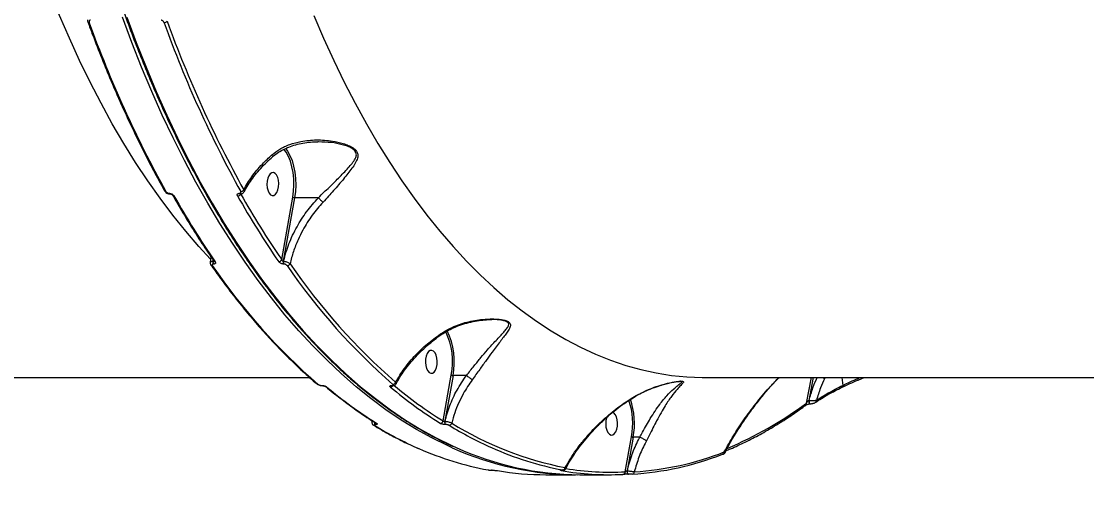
# Model space of a CAD drawing. Header units: millimetres. Extents: x -6028 to 5958, y -6064 to 4137.
# Drawn here: x -2485.7 to -2069.2, y 935.6 to 1120.9 of the extents above; entities that cross this region are included whole.
import ezdxf

# ---------------------------------------------------------------- set-up
doc = ezdxf.new("R2010")
doc.units = ezdxf.units.MM
for name, color, linetype in [('DIKOM_ОБЪЕКТ', 7, 'Continuous'), ('DIKOM_РАЗМЕР_ЗОНА', 7, 'Continuous'), ('DIKOM_РАЗМЕР_ОБЪЕКТА', 7, 'Continuous')]:
    doc.layers.add(name, color=color, linetype=linetype)
doc.styles.add('style1', font='arial.ttf', dxfattribs={"width": 0.8})
doc.dimstyles.new('1-50', dxfattribs={"dimtxt": 300, "dimasz": 200, "dimexe": 100, "dimexo": 0, "dimgap": 100, "dimtad": 1, "dimtxsty": 'style1', "dimcen": 200, "dimclrd": 7, "dimclre": 7, "dimclrt": 7, "dimadec": 1, "dimazin": 2, "dimtfac": 1, "dimtmove": 0, "dimatfit": 2, "dimfxl": 0, "dimlwd": 25, "dimlwe": 18, "dimarcsym": 0})

# ---------------------------------------------------------------- blocks, each defined once
blk = doc.blocks.new('*D9')
at = {"layer": 'Defpoints', "color": 0, "transparency": 16777216}
for p in [(-6027.56, 1459.58), (4556.58, 1382.7), (4556.58, -5964.37)]:
    blk.add_point(p, dxfattribs=at)
at = {"layer": 'DIKOM_РАЗМЕР_ЗОНА', "color": 7, "lineweight": 18, "transparency": 16777216}
for p, q in [((-6027.56, 1459.58), (-6027.56, -6064.37)), ((4556.58, 1382.7), (4556.58, -6064.37))]:
    blk.add_line(p, q, dxfattribs=at)
at = {"layer": 'DIKOM_РАЗМЕР_ЗОНА', "color": 7, "lineweight": 25, "transparency": 16777216}
blk.add_line((-5827.56, -5964.37), (4356.58, -5964.37), dxfattribs=at)
at = {"layer": 'DIKOM_РАЗМЕР_ЗОНА', "color": 7, "transparency": 16777216}
for points in [[(-5827.56, -5931.03), (-5827.56, -5997.7), (-6027.56, -5964.37)], [(4356.58, -5931.03), (4356.58, -5997.7), (4556.58, -5964.37)]]:
    blk.add_solid(points, dxfattribs=at)
at = {"layer": 'DIKOM_РАЗМЕР_ЗОНА', "color": 7, "transparency": 16777216, "insert": (157.08, -5711.2), "char_height": 300, "attachment_point": 5, "style": 'style1'}
blk.add_mtext('10600', dxfattribs=at)
blk = doc.blocks.new('*D12')
at = {"layer": 'Defpoints', "color": 0, "transparency": 16777216}
for p in [(3056.58, 1987.9), (-4027.97, 676.5), (3056.58, -3714.77)]:
    blk.add_point(p, dxfattribs=at)
at = {"layer": 'DIKOM_РАЗМЕР_ОБЪЕКТА', "color": 7, "lineweight": 18, "transparency": 16777216}
for p, q in [((3056.58, 1987.9), (3056.58, -3814.77)), ((-4027.97, 676.5), (-4027.97, -3814.77))]:
    blk.add_line(p, q, dxfattribs=at)
at = {"layer": 'DIKOM_РАЗМЕР_ОБЪЕКТА', "color": 7, "lineweight": 25, "transparency": 16777216}
blk.add_line((-3827.97, -3714.77), (2856.58, -3714.77), dxfattribs=at)
at = {"layer": 'DIKOM_РАЗМЕР_ОБЪЕКТА', "color": 7, "transparency": 16777216}
for points in [[(-3827.97, -3681.44), (-3827.97, -3748.11), (-4027.97, -3714.77)], [(2856.58, -3681.44), (2856.58, -3748.11), (3056.58, -3714.77)]]:
    blk.add_solid(points, dxfattribs=at)
at = {"layer": 'DIKOM_РАЗМЕР_ОБЪЕКТА', "color": 7, "transparency": 16777216, "insert": (20, -3461.6), "char_height": 300, "attachment_point": 5, "style": 'style1'}
blk.add_mtext('7100', dxfattribs=at)

msp = doc.modelspace()

# ---------------------------------------------------------------- linework, layer by layer
at = {"layer": 'DIKOM_ОБЪЕКТ', "color": 7, "linetype": 'Continuous', "lineweight": 15}
for p, q in [((-2369.511, 1073.794), (-2369.723, 1073.805)), ((-2427.89, 1053.742), (-2427.843, 1053.742)), ((-2400.413, 1053.742), (-2400.366, 1053.742)), ((-2427.542, 1053.48), (-2427.495, 1053.48)), ((-2400.066, 1053.48), (-2400.019, 1053.48)), ((-2383.868, 1027.811), (-2379.54, 1052.162)), ((-2378.867, 1052), (-2383.275, 1027.199)), ((-2369.535, 1052), (-2378.867, 1052)), ((-2411.62, 1029.05), (-2411.792, 1026.683)), ((-2410.753, 1027.76), (-2410.773, 1027.199)), ((-2410.773, 1027.199), (-2410.705, 1027.199)), ((-2410.705, 1027.199), (-2410.636, 1027.585)), ((-2410.524, 1026.069), (-2410.592, 1026.069)), ((-2383.275, 1027.199), (-2383.207, 1027.199)), ((-2383.026, 1026.069), (-2383.095, 1026.069)), ((-2635.107, 981.771), (-2372.999, 981.771)), ((-2320.809, 964.785), (-2317.577, 982.705)), ((-2316.905, 982.541), (-2320.131, 964.659)), ((-2311.663, 982.541), (-2316.905, 982.541)), ((-2218.524, 981.771), (-1956.415, 981.771)), ((-2178.68, 971.783), (-2176.827, 981.771)), ((-2176.125, 981.771), (-2177.784, 972.825)), ((-2171.458, 981.771), (-2171.675, 981.298)), ((-2164.909, 981.771), (-2164.538, 978.685)), ((-2158.301, 980.886), (-2156.165, 981.771)), ((-2368.3, 978.66), (-2368.232, 978.66)), ((-2368.095, 978.577), (-2368.027, 978.577)), ((-2340.803, 978.66), (-2340.734, 978.66)), ((-2340.597, 978.577), (-2340.529, 978.577)), ((-2164.72, 978), (-2164.733, 977.993)), ((-2177.784, 972.825), (-2177.709, 972.825)), ((-2177.3, 971.486), (-2177.225, 971.486)), ((-2175.093, 972.14), (-2175.113, 972.127)), ((-2348.622, 964.958), (-2348.678, 964.29)), ((-2347.229, 963.376), (-2347.277, 963.376)), ((-2347.055, 963.937), (-2347.057, 963.938)), ((-2320.131, 964.659), (-2320.084, 964.659)), ((-2319.753, 963.376), (-2319.8, 963.376)), ((-2249.621, 944.896), (-2247.115, 958.583)), ((-2246.443, 958.418), (-2248.85, 945.274)), ((-2243.91, 958.418), (-2246.443, 958.418)), ((-2243.91, 958.418), (-2243.904, 958.417)), ((-2301.797, 945.533), (-2301.708, 945.533)), ((-2301.749, 945.529), (-2301.797, 945.533)), ((-2301.749, 945.529), (-2301.661, 945.529)), ((-2301.661, 945.529), (-2301.708, 945.533)), ((-2274.279, 945.533), (-2274.19, 945.533)), ((-2274.232, 945.529), (-2274.279, 945.533)), ((-2274.232, 945.529), (-2274.143, 945.529)), ((-2274.143, 945.529), (-2274.19, 945.533)), ((-2280.625, 943.771), (-2269.054, 943.771)), ((-2267.339, 943.771), (-2255.768, 943.771)), ((-2248.85, 945.274), (-2248.822, 945.274)), ((-2248.365, 943.939), (-2248.337, 943.939)), ((-2248.365, 943.939), (-2248.35, 943.939)), ((-2248.337, 943.939), (-2248.322, 943.939))]:
    msp.add_line(p, q, dxfattribs=at)
at = {"layer": 'DIKOM_ОБЪЕКТ', "color": 7, "linetype": 'Continuous', "lineweight": 15, "flags": 128}
for points in [[(-2411.713, 1028.026), (-2416.242, 1032.949), (-2421.392, 1038.928), (-2426.447, 1045.209), (-2431.4, 1051.787), (-2436.248, 1058.654), (-2440.985, 1065.806), (-2445.608, 1073.235), (-2450.112, 1080.934), (-2454.494, 1088.897), (-2458.748, 1097.115), (-2462.871, 1105.581), (-2466.859, 1114.287), (-2470.708, 1123.226), (-2474.416, 1132.388), (-2477.977, 1141.765), (-2481.39, 1151.349), (-2484.65, 1161.131), (-2487.756, 1171.101)], [(-2317.18, 954.297), (-2319.079, 955.156), (-2325.165, 958.147), (-2331.204, 961.479), (-2337.19, 965.15), (-2343.119, 969.157), (-2348.986, 973.496), (-2354.785, 978.164), (-2360.512, 983.157), (-2366.162, 988.47), (-2371.73, 994.099), (-2377.212, 1000.04), (-2382.602, 1006.287), (-2387.897, 1012.835), (-2393.092, 1019.679), (-2398.183, 1026.812), (-2403.164, 1034.23), (-2408.033, 1041.925), (-2412.785, 1049.891), (-2417.415, 1058.121), (-2421.921, 1066.609), (-2426.298, 1075.347), (-2430.542, 1084.328), (-2434.651, 1093.544), (-2438.62, 1102.988), (-2442.446, 1112.651), (-2446.126, 1122.526)], [(-2444.412, 1122.526), (-2440.731, 1112.651), (-2436.905, 1102.988), (-2432.936, 1093.544), (-2428.828, 1084.328), (-2424.583, 1075.347), (-2420.207, 1066.609), (-2415.701, 1058.121), (-2411.07, 1049.891), (-2406.319, 1041.925), (-2401.45, 1034.23), (-2396.468, 1026.812), (-2391.378, 1019.679), (-2386.183, 1012.835), (-2380.888, 1006.287), (-2375.497, 1000.04), (-2370.016, 994.099), (-2364.447, 988.47), (-2358.797, 983.157), (-2353.07, 978.164), (-2347.271, 973.496), (-2341.405, 969.157), (-2335.476, 965.15), (-2329.489, 961.479), (-2323.451, 958.147), (-2317.365, 955.156), (-2315.665, 954.385)], [(-2371.363, 1123.226), (-2367.513, 1114.287), (-2363.525, 1105.581), (-2359.402, 1097.115), (-2355.148, 1088.897), (-2350.767, 1080.934), (-2346.263, 1073.235), (-2341.64, 1065.806), (-2336.902, 1058.654), (-2332.054, 1051.787), (-2327.101, 1045.209), (-2322.047, 1038.928), (-2316.896, 1032.949), (-2311.654, 1027.278), (-2306.325, 1021.919), (-2300.915, 1016.879), (-2295.427, 1012.162), (-2289.869, 1007.772), (-2284.244, 1003.713), (-2278.557, 999.988), (-2272.815, 996.603), (-2267.023, 993.559), (-2261.185, 990.859), (-2255.308, 988.506), (-2249.396, 986.503), (-2243.456, 984.85), (-2237.492, 983.55), (-2231.511, 982.604), (-2225.518, 982.012), (-2219.518, 981.775), (-2218.524, 981.771)], [(-2379.54, 1052.162), (-2379.223, 1054.531), (-2379.096, 1056.965), (-2379.162, 1059.408), (-2379.419, 1061.803), (-2379.861, 1064.094), (-2380.478, 1066.228), (-2381.255, 1068.154), (-2382.174, 1069.827), (-2383.055, 1071.027)], [(-2382.249, 1071.154), (-2381.584, 1070.217), (-2380.636, 1068.492), (-2379.835, 1066.505), (-2379.199, 1064.305), (-2378.743, 1061.942), (-2378.478, 1059.472), (-2378.41, 1056.953), (-2378.541, 1054.442), (-2378.867, 1052)], [(-2389.342, 1059.603), (-2389.587, 1058.414), (-2389.65, 1057.139), (-2389.525, 1055.881), (-2389.222, 1054.743), (-2388.767, 1053.816), (-2388.196, 1053.175), (-2387.555, 1052.873), (-2386.896, 1052.934), (-2386.272, 1053.353), (-2385.735, 1054.096), (-2385.327, 1055.103), (-2385.082, 1056.292), (-2385.019, 1057.567), (-2385.144, 1058.825), (-2385.447, 1059.963), (-2385.902, 1060.89), (-2386.473, 1061.53), (-2387.114, 1061.832), (-2387.773, 1061.771), (-2388.397, 1061.353), (-2388.934, 1060.61), (-2389.342, 1059.603)], [(-2327.379, 990.144), (-2327.624, 988.954), (-2327.687, 987.679), (-2327.562, 986.422), (-2327.26, 985.283), (-2326.805, 984.356), (-2326.233, 983.716), (-2325.592, 983.414), (-2324.933, 983.475), (-2324.31, 983.894), (-2323.772, 984.637), (-2323.365, 985.644), (-2323.119, 986.833), (-2323.057, 988.108), (-2323.182, 989.365), (-2323.484, 990.504), (-2323.939, 991.431), (-2324.51, 992.071), (-2325.151, 992.373), (-2325.81, 992.312), (-2326.434, 991.893), (-2326.971, 991.15), (-2327.379, 990.144)], [(-2177.784, 972.825), (-2177.814, 972.546), (-2177.802, 972.263), (-2177.749, 971.997), (-2177.66, 971.772), (-2177.542, 971.603), (-2177.404, 971.507), (-2177.302, 971.486)], [(-2177.709, 972.825), (-2177.739, 972.546), (-2177.727, 972.263), (-2177.674, 971.997), (-2177.585, 971.772), (-2177.467, 971.603), (-2177.33, 971.507), (-2177.218, 971.486)], [(-2256.918, 966.021), (-2257.163, 964.831), (-2257.226, 963.556), (-2257.101, 962.299), (-2256.798, 961.16), (-2256.343, 960.233), (-2255.772, 959.593), (-2255.131, 959.291), (-2254.472, 959.352), (-2253.848, 959.771), (-2253.311, 960.514), (-2252.903, 961.521), (-2252.658, 962.71), (-2252.595, 963.985), (-2252.72, 965.242), (-2253.023, 966.381), (-2253.478, 967.308), (-2254.049, 967.948), (-2254.527, 968.209)], [(-2211.363, 951.792), (-2211.455, 951.765), (-2211.612, 951.748)], [(-2248.85, 945.274), (-2248.877, 945.038), (-2248.875, 944.796), (-2248.842, 944.562), (-2248.781, 944.351), (-2248.696, 944.174), (-2248.592, 944.041), (-2248.474, 943.962), (-2248.365, 943.939)], [(-2248.822, 945.274), (-2248.849, 945.038), (-2248.846, 944.796), (-2248.814, 944.562), (-2248.753, 944.351), (-2248.668, 944.174), (-2248.564, 944.041), (-2248.446, 943.962), (-2248.337, 943.939)]]:
    msp.add_lwpolyline(points, dxfattribs=at)
at = {"layer": 'DIKOM_ОБЪЕКТ', "color": 7, "linetype": 'Continuous', "lineweight": 15}
for centre, radius, start, end in [((-2459.194, 1120.92), 0.527, 212.84288, 278.32645), ((-2031.497, 1274.938), 454.689, 199.86954, 209.01137), ((-2429.89, 1122.151), 1.753, 270.61202, 316.09196), ((-2002.25, 1274.938), 454.689, 199.86954, 209.01137), ((-2001.958, 1275.13), 453.677, 199.86945, 209.01147), ((-2429.184, 1054.991), 0.572, 214.32408, 275.14122), ((-2427.493, 1053.906), 0.43, 202.48728, 262.70793), ((-2427.45, 1053.903), 0.425, 202.30917, 264.56651), ((-2400.02, 1053.903), 0.425, 202.31258, 264.52605), ((-2399.971, 1053.905), 0.427, 202.38756, 263.63409), ((-2399.932, 1055.857), 1.437, 271.82071, 328.3729), ((-2426.036, 1053.297), 0.57, 214.2797, 275.25617), ((-2127.061, 1221.878), 343.463, 209.50381, 214.56679), ((-2401.166, 1054.142), 1.413, 271.61618, 331.61055), ((-2102.203, 1221.878), 343.463, 209.50381, 214.56679), ((-2101.67, 1222.243), 342.694, 209.50426, 214.56652), ((-2378.883, 1053.41), 1.41, 242.23983, 270.63156), ((-2411.045, 1026.06), 0.602, 217.87314, 273.64704), ((-2208.759, 1164.227), 245.277, 214.45518, 229.01534), ((-2409.193, 1026.872), 1.613, 168.30302, 209.86528), ((-2409.125, 1026.872), 1.613, 168.30302, 209.86528), ((-2409.927, 1027.612), 0.605, 217.7694, 273.49521), ((-2385.086, 1028.334), 1.326, 272.31445, 336.76627), ((-2381.697, 1026.872), 1.612, 168.28299, 209.87352), ((-2381.628, 1026.872), 1.612, 168.28299, 209.87352), ((-2381.818, 1026.788), 1.33, 272.50288, 334.0406), ((-2179.516, 1164.225), 245.273, 214.45507, 229.01545), ((-2178.822, 1164.667), 244.734, 214.45516, 229.01537), ((-2343.912, 987.895), 26.842, 348.84989, 25.91268), ((-2344.051, 987.895), 27.67, 348.84219, 25.96134), ((-2369.64, 979.737), 0.666, 230.14717, 271.28376), ((-2340.456, 980.235), 1.166, 273.76405, 344.3381), ((-2368.087, 978.892), 0.315, 227.39095, 268.08348), ((-2368.019, 978.891), 0.314, 227.35325, 268.86459), ((-2366.215, 978.7), 0.666, 229.82764, 271.2517), ((-2254.841, 1110.578), 173.115, 229.96411, 237.95971), ((-2341.402, 979.153), 1.121, 272.99214, 329.18336), ((-2229.984, 1110.578), 173.115, 229.96411, 237.95971), ((-2340.59, 978.892), 0.315, 227.37198, 268.73998), ((-2340.521, 978.893), 0.316, 227.40364, 267.90497), ((-2229.31, 1111), 172.485, 230.10993, 237.96235), ((-2165.131, 978.476), 0.629, 310.74842, 19.38379), ((-2275.014, 963.776), 28.378, 349.45535, 18.70394), ((-2275.75, 963.734), 29.785, 349.71908, 18.63101), ((-2268.002, 1092.18), 149.912, 292.89651, 306.57182), ((-2179.437, 971.586), 0.783, 308.88011, 14.60729), ((-2175.554, 972.72), 0.741, 308.55919, 11.64923), ((-2347.65, 963.77), 0.697, 238.81092, 270.51274), ((-2272.818, 1085.184), 143.213, 238.50113, 246.37634), ((-2346.514, 964.206), 1.127, 174.50549, 227.42673), ((-2346.476, 964.199), 1.116, 175.62495, 227.52198), ((-2346.689, 964.526), 0.694, 238.35156, 270.57173), ((-2321.908, 964.939), 1.109, 274.35491, 352.0206), ((-2318.838, 964.308), 1.34, 164.77977, 224.09678), ((-2318.79, 964.308), 1.34, 164.78989, 224.08665), ((-2318.479, 964.17), 1.1, 274.2228, 348.86518), ((-2243.492, 1085.318), 143.369, 238.50213, 245.97316), ((-2248.347, 1074.765), 130.563, 238.06979, 259.08143), ((-2280.6, 1066.809), 123.26, 246.26781, 259.4236), ((-2268.433, 1061.941), 118.168, 245.63619, 270.11446), ((-2266.751, 1061.762), 117.993, 245.5089, 269.71408), ((-2251.167, 1067.452), 123.926, 245.85092, 259.39362), ((-2254.339, 1061.658), 117.922, 273.6299, 291.2433), ((-2253.483, 1062.326), 117.663, 273.62995, 291.24316), ((-2211.684, 952.567), 0.839, 292.50684, 6.16889), ((-2274.624, 946.187), 0.82, 270.93484, 307.49354), ((-2274.054, 946.618), 0.978, 274.51681, 356.91467), ((-2254.905, 1056.589), 111.817, 260.80345, 272.70843), ((-2280.599, 1056.082), 112.312, 260.32803, 269.98643), ((-2255.761, 1055.915), 112.144, 260.32396, 272.70665), ((-2250.541, 944.817), 0.923, 274.66136, 4.962), ((-2246.94, 944.877), 0.907, 274.21059, 1.37759)]:
    msp.add_arc(centre, radius, start, end, dxfattribs=at)
for points, knots in [([(-2484.14, 1362.769), (-2484.133, 1360.749), (-2484.112, 1354.889), (-2483.954, 1345.194), (-2483.612, 1333.696), (-2483.105, 1322.219), (-2482.437, 1310.775), (-2481.607, 1299.369), (-2480.616, 1288.013), (-2479.464, 1276.713), (-2478.154, 1265.478), (-2476.685, 1254.317), (-2475.059, 1243.239), (-2473.277, 1232.251), (-2471.34, 1221.362), (-2469.249, 1210.58), (-2467.007, 1199.912), (-2464.615, 1189.368), (-2462.075, 1178.955), (-2459.388, 1168.681), (-2456.557, 1158.553), (-2453.583, 1148.579), (-2450.47, 1138.767), (-2447.218, 1129.124), (-2443.831, 1119.657), (-2440.312, 1110.374), (-2436.662, 1101.281), (-2432.884, 1092.385), (-2428.982, 1083.692), (-2424.958, 1075.211), (-2420.815, 1066.946), (-2416.556, 1058.904), (-2412.185, 1051.091), (-2407.704, 1043.513), (-2403.117, 1036.175), (-2398.427, 1029.084), (-2393.638, 1022.245), (-2388.754, 1015.662), (-2383.777, 1009.341), (-2378.712, 1003.287), (-2373.563, 997.504), (-2368.333, 991.996), (-2363.026, 986.769), (-2357.646, 981.825), (-2352.198, 977.17), (-2346.686, 972.806), (-2341.113, 968.736), (-2335.483, 964.965), (-2329.803, 961.49), (-2324.074, 958.338), (-2319.455, 955.999), (-2316.735, 954.822), (-2315.952, 954.484)], [0, 0, 0, 0, 0.010755, 0.0311879, 0.0516214, 0.0720549, 0.0924885, 0.1129222, 0.133356, 0.15379, 0.1742242, 0.1946585, 0.2150931, 0.2355279, 0.2559631, 0.2763985, 0.2968343, 0.3172704, 0.3377069, 0.3581439, 0.3785813, 0.3990192, 0.4194575, 0.4398965, 0.4603359, 0.4807759, 0.5012165, 0.5216577, 0.5420995, 0.5625419, 0.5829848, 0.6034282, 0.6238723, 0.6443169, 0.664762, 0.6852073, 0.7056531, 0.7260988, 0.7465443, 0.7669896, 0.7874343, 0.8078781, 0.8283207, 0.8487615, 0.8692002, 0.8896363, 0.9100693, 0.9304985, 0.9509233, 0.9713433, 0.9917579, 1, 1, 1, 1]), ([(-2459.755, 1121.571), (-2459.758, 1121.558), (-2459.81, 1121.36), (-2459.771, 1121.031), (-2459.654, 1120.745), (-2459.611, 1120.639)], [0, 0, 0, 0, 0.0412161, 0.6437089, 1, 1, 1, 1]), ([(-2459.637, 1120.634), (-2459.03, 1118.991), (-2457.269, 1114.227), (-2454.254, 1106.483), (-2450.551, 1097.471), (-2446.719, 1088.661), (-2442.765, 1080.057), (-2438.69, 1071.667), (-2434.57, 1063.64), (-2431.533, 1058.024), (-2429.905, 1055.112), (-2429.657, 1054.668)], [0, 0, 0, 0, 0.068841, 0.1996473, 0.3304592, 0.4612757, 0.592096, 0.7229199, 0.8537478, 0.9776943, 1, 1, 1, 1]), ([(-2458.65, 1121.364), (-2458.728, 1121.356), (-2458.884, 1121.34), (-2459.056, 1121.217), (-2459.168, 1121.032), (-2459.208, 1120.773), (-2459.17, 1120.549), (-2459.124, 1120.417), (-2459.118, 1120.398)], [0, 0, 0, 0, 0.1673327, 0.3345072, 0.5091336, 0.7130988, 0.9577496, 1, 1, 1, 1]), ([(-2429.871, 1120.398), (-2429.936, 1120.537), (-2430.05, 1120.783), (-2430.334, 1121.08), (-2430.624, 1121.272), (-2430.869, 1121.355), (-2431.003, 1121.362), (-2431.044, 1121.364)], [0, 0, 0, 0, 0.3025516, 0.534667, 0.7254182, 0.9170708, 1, 1, 1, 1]), ([(-2387.748, 1068.735), (-2386.739, 1069.52), (-2384.572, 1071.206), (-2380.681, 1072.939), (-2375.869, 1074.235), (-2370.252, 1074.746), (-2364.686, 1074.348), (-2360.517, 1073.444), (-2357.809, 1072.486), (-2356.026, 1071.579), (-2355.033, 1070.728), (-2354.421, 1069.909), (-2354.017, 1068.916), (-2354.198, 1067.314), (-2355.071, 1065.483), (-2356.847, 1062.814), (-2359.658, 1059.322), (-2362.862, 1055.612), (-2365.602, 1052.55), (-2367.007, 1051.04), (-2367.713, 1050.281)], [0, 0, 0, 0, 0.05905657, 0.12677231, 0.19652975, 0.28999738, 0.38619418, 0.45277054, 0.48643257, 0.5209061, 0.54891332, 0.55425136, 0.5800474, 0.61521201, 0.66173578, 0.70949497, 0.80614136, 0.90560603, 0.95255499, 1, 1, 1, 1]), ([(-2387.479, 1067.959), (-2387.347, 1068.084), (-2386.623, 1068.765), (-2385.091, 1069.803), (-2382.87, 1071.072), (-2380.388, 1072.12), (-2377.699, 1072.946), (-2374.826, 1073.502), (-2372.148, 1073.818), (-2370.428, 1073.821), (-2369.72, 1073.823)], [0, 0, 0, 0, 0.02834264, 0.15535574, 0.28986874, 0.43172104, 0.57969798, 0.73214365, 0.88976722, 1, 1, 1, 1]), ([(-2369.533, 1051.999), (-2369.532, 1052), (-2368.116, 1053.475), (-2365.121, 1056.185), (-2361.073, 1060.278), (-2357.995, 1063.42), (-2355.957, 1065.871), (-2354.913, 1067.504), (-2354.573, 1068.965), (-2354.907, 1069.87), (-2355.469, 1070.601), (-2356.429, 1071.357), (-2358.168, 1072.144), (-2360.848, 1072.965), (-2364.653, 1073.696), (-2367.794, 1073.759), (-2369.511, 1073.794)], [0, 0, 0, 0, 0.0000234, 0.1388323, 0.2813239, 0.4275302, 0.494719, 0.5630275, 0.6112732, 0.6455635, 0.6526448, 0.69031, 0.7374429, 0.786449, 0.8832982, 1, 1, 1, 1]), ([(-2398.709, 1055.104), (-2397.719, 1056.806), (-2395.711, 1060.257), (-2391.902, 1064.852), (-2389.002, 1067.563), (-2387.748, 1068.735)], [0, 0, 0, 0, 0.3558588, 0.7214817, 1, 1, 1, 1]), ([(-2398.567, 1054.249), (-2398.311, 1054.74), (-2397.601, 1056.103), (-2396.152, 1058.332), (-2394.258, 1060.916), (-2392.108, 1063.453), (-2389.86, 1065.825), (-2388.241, 1067.29), (-2387.486, 1067.973)], [0, 0, 0, 0, 0.1021408, 0.2839117, 0.4672763, 0.6519988, 0.8376696, 1, 1, 1, 1]), ([(-2387.748, 1068.735), (-2387.733, 1068.708), (-2387.672, 1068.606), (-2387.554, 1068.38), (-2387.463, 1068.123), (-2387.512, 1068.049), (-2387.534, 1068.016)], [0, 0, 0, 0, 0.0711899, 0.2788019, 0.67634, 1, 1, 1, 1]), ([(-2429.642, 1054.675), (-2429.614, 1054.618), (-2429.499, 1054.376), (-2429.109, 1054.008), (-2428.476, 1053.643), (-2427.906, 1053.462), (-2427.603, 1053.495), (-2427.547, 1053.501)], [0, 0, 0, 0, 0.0780327, 0.3328501, 0.6248263, 0.930402, 1, 1, 1, 1]), ([(-2429.133, 1054.421), (-2429.081, 1054.345), (-2428.976, 1054.192), (-2428.714, 1053.989), (-2428.41, 1053.835), (-2428.121, 1053.754), (-2427.956, 1053.745), (-2427.89, 1053.742)], [0, 0, 0, 0, 0.2142811, 0.4284041, 0.6428618, 0.8576791, 1, 1, 1, 1]), ([(-2427.843, 1053.742), (-2427.745, 1053.737), (-2427.5, 1053.725), (-2427.069, 1053.603), (-2426.614, 1053.374), (-2426.22, 1053.07), (-2426.063, 1052.843), (-2425.984, 1052.729)], [0, 0, 0, 0, 0.1407739, 0.3552932, 0.5700485, 0.7849664, 1, 1, 1, 1]), ([(-2401.126, 1052.729), (-2401.177, 1052.843), (-2401.277, 1053.07), (-2401.227, 1053.374), (-2401.03, 1053.603), (-2400.737, 1053.725), (-2400.505, 1053.737), (-2400.413, 1053.742)], [0, 0, 0, 0, 0.2150692, 0.4300075, 0.6447225, 0.8592584, 1, 1, 1, 1]), ([(-2400.366, 1053.742), (-2400.304, 1053.745), (-2400.148, 1053.754), (-2399.952, 1053.835), (-2399.821, 1053.989), (-2399.787, 1054.192), (-2399.853, 1054.345), (-2399.887, 1054.421)], [0, 0, 0, 0, 0.1422352, 0.3570696, 0.5715111, 0.7857086, 1, 1, 1, 1]), ([(-2400.019, 1053.48), (-2400.019, 1053.48), (-2399.793, 1053.452), (-2399.401, 1053.558), (-2398.894, 1053.826), (-2398.706, 1054.118), (-2398.618, 1054.255)], [0, 0, 0, 0, 0.0004088, 0.3882673, 0.7151632, 1, 1, 1, 1]), ([(-2398.709, 1055.104), (-2398.645, 1054.957), (-2398.517, 1054.665), (-2398.515, 1054.376), (-2398.603, 1054.278), (-2398.607, 1054.274)], [0, 0, 0, 0, 0.4897306, 0.9789818, 1, 1, 1, 1]), ([(-2427.491, 1053.478), (-2427.468, 1053.478), (-2427.411, 1053.479), (-2427.258, 1053.452), (-2427.06, 1053.388), (-2426.849, 1053.285), (-2426.673, 1053.161), (-2426.564, 1053.057), (-2426.515, 1052.989), (-2426.512, 1052.983), (-2426.511, 1052.981)], [0, 0, 0, 0, 0.0888042, 0.2207225, 0.3688384, 0.5326026, 0.6969828, 0.8337361, 0.957604, 1, 1, 1, 1]), ([(-2426.508, 1052.976), (-2425.733, 1051.623), (-2423.486, 1047.698), (-2419.681, 1041.385), (-2415.095, 1034.139), (-2411.96, 1029.529), (-2410.405, 1027.242)], [0, 0, 0, 0, 0.1498889, 0.4347107, 0.7195458, 1, 1, 1, 1]), ([(-2400.147, 1053.473), (-2400.145, 1053.475), (-2400.141, 1053.478), (-2400.084, 1053.478), (-2400.062, 1053.478)], [0, 0, 0, 0, 0.61670001, 1, 1, 1, 1]), ([(-2383.207, 1027.199), (-2382.553, 1029.474), (-2381.229, 1034.083), (-2378.084, 1040.592), (-2374.238, 1046.711), (-2371.115, 1050.223), (-2369.535, 1052)], [0, 0, 0, 0, 0.2516509, 0.5098592, 0.7518696, 1, 1, 1, 1]), ([(-2367.713, 1050.281), (-2369.171, 1048.613), (-2372.122, 1045.234), (-2375.264, 1040.161), (-2377.632, 1035.364), (-2379.376, 1030.957), (-2380.205, 1027.796), (-2380.623, 1026.206)], [0, 0, 0, 0, 0.23987788, 0.48587532, 0.63942256, 0.8185485, 1, 1, 1, 1]), ([(-2369.535, 1052), (-2369.534, 1052), (-2369.534, 1052), (-2369.533, 1052), (-2369.533, 1052), (-2369.533, 1051.999)], [0, 0, 0, 0, 0.480223, 0.8533116, 1, 1, 1, 1]), ([(-2369.533, 1051.999), (-2369.401, 1051.853), (-2369.136, 1051.561), (-2368.645, 1051.079), (-2368.208, 1050.683), (-2367.899, 1050.425), (-2367.761, 1050.318), (-2367.713, 1050.281)], [0, 0, 0, 0, 0.2487836, 0.4975707, 0.7463971, 0.9126808, 1, 1, 1, 1]), ([(-2411.776, 1026.679), (-2411.787, 1026.634), (-2411.835, 1026.443), (-2411.734, 1026.094), (-2411.628, 1025.808), (-2411.52, 1025.691), (-2411.519, 1025.689)], [0, 0, 0, 0, 0.1286476, 0.5490422, 0.9951933, 1, 1, 1, 1]), ([(-2411.78, 1026.683), (-2411.783, 1026.701), (-2411.802, 1026.813), (-2411.639, 1026.976), (-2411.303, 1027.148), (-2410.95, 1027.182), (-2410.773, 1027.199)], [0, 0, 0, 0, 0.0596557, 0.3723157, 0.6858474, 1, 1, 1, 1]), ([(-2411.52, 1025.691), (-2410.678, 1024.498), (-2408.234, 1021.039), (-2404.116, 1015.51), (-2399.138, 1009.193), (-2394.071, 1003.145), (-2388.919, 997.369), (-2383.687, 991.867), (-2378.378, 986.65), (-2373.829, 982.465), (-2371.041, 980.064), (-2370.067, 979.226)], [0, 0, 0, 0, 0.0652737, 0.1892975, 0.3133244, 0.4373493, 0.5613706, 0.685386, 0.8093939, 0.933392, 1, 1, 1, 1]), ([(-2410.592, 1026.069), (-2410.68, 1026.063), (-2410.855, 1026.05), (-2411.032, 1025.951), (-2411.119, 1025.806), (-2411.11, 1025.633), (-2411.039, 1025.513), (-2411.007, 1025.459)], [0, 0, 0, 0, 0.20398, 0.408056, 0.6135588, 0.8265661, 1, 1, 1, 1]), ([(-2410.705, 1027.199), (-2410.667, 1027.203), (-2410.621, 1027.208), (-2410.542, 1027.248), (-2410.508, 1027.288), (-2410.479, 1027.322)], [0, 0, 0, 0, 0.3987921, 0.4840241, 1, 1, 1, 1]), ([(-2409.89, 1027.009), (-2409.841, 1026.925), (-2409.732, 1026.738), (-2409.721, 1026.472), (-2409.856, 1026.248), (-2410.125, 1026.098), (-2410.391, 1026.079), (-2410.524, 1026.069)], [0, 0, 0, 0, 0.1741841, 0.3896083, 0.5957998, 0.7978658, 1, 1, 1, 1]), ([(-2410.411, 1027.248), (-2410.405, 1027.24), (-2410.397, 1027.229), (-2410.4, 1027.235), (-2410.401, 1027.237)], [0, 0, 0, 0, 0.6754312, 1, 1, 1, 1]), ([(-2383.095, 1026.069), (-2383.171, 1026.072), (-2383.397, 1026.08), (-2383.823, 1026.177), (-2384.318, 1026.389), (-2384.759, 1026.679), (-2384.941, 1026.899), (-2385.032, 1027.009)], [0, 0, 0, 0, 0.1082913, 0.3204164, 0.5430702, 0.7715904, 1, 1, 1, 1]), ([(-2383.868, 1027.811), (-2383.844, 1027.74), (-2383.797, 1027.601), (-2383.671, 1027.415), (-2383.529, 1027.283), (-2383.417, 1027.227), (-2383.338, 1027.203), (-2383.301, 1027.201), (-2383.275, 1027.199)], [0, 0, 0, 0, 0.2553609, 0.4989001, 0.7167076, 0.8616322, 0.9069881, 1, 1, 1, 1]), ([(-2383.207, 1027.199), (-2383.105, 1027.192), (-2382.81, 1027.172), (-2382.257, 1027.057), (-2381.603, 1026.833), (-2381.008, 1026.534), (-2380.75, 1026.315), (-2380.623, 1026.206)], [0, 0, 0, 0, 0.1131508, 0.3259215, 0.5479957, 0.7754413, 1, 1, 1, 1]), ([(-2381.76, 1025.459), (-2381.82, 1025.53), (-2381.94, 1025.673), (-2382.227, 1025.862), (-2382.549, 1025.998), (-2382.827, 1026.061), (-2382.975, 1026.067), (-2383.026, 1026.069)], [0, 0, 0, 0, 0.2288473, 0.457854, 0.6785416, 0.888351, 1, 1, 1, 1]), ([(-2321.791, 998.803), (-2320.302, 999.709), (-2317.059, 1001.682), (-2311.453, 1003.55), (-2306.088, 1004.505), (-2302.016, 1004.692), (-2299.367, 1004.578), (-2297.478, 1004.337), (-2295.858, 1003.912), (-2295.027, 1003.427), (-2294.476, 1002.784), (-2294.378, 1001.907), (-2294.965, 1000.616), (-2296.28, 998.637), (-2298.484, 995.793), (-2301.239, 992.159), (-2303.943, 988.467), (-2306.524, 984.85), (-2308.406, 982.245), (-2309.385, 980.89)], [0, 0, 0, 0, 0.0790194, 0.1721805, 0.2680579, 0.3287292, 0.3610581, 0.3938992, 0.4223311, 0.451319, 0.4599436, 0.498992, 0.5446049, 0.5914351, 0.6876203, 0.7865799, 0.854676, 0.9244443, 1, 1, 1, 1]), ([(-2321.626, 998.384), (-2321.081, 998.76), (-2319.736, 999.69), (-2317.375, 1000.917), (-2314.555, 1002.113), (-2311.49, 1003.086), (-2308.344, 1003.806), (-2305.279, 1004.232), (-2303.108, 1004.4), (-2301.981, 1004.383), (-2301.782, 1004.38)], [0, 0, 0, 0, 0.09341978, 0.230709, 0.37584247, 0.52792296, 0.68754951, 0.83442558, 0.97067582, 1, 1, 1, 1]), ([(-2311.658, 982.539), (-2311.657, 982.54), (-2310.641, 983.81), (-2308.723, 986.234), (-2305.98, 989.594), (-2303.086, 992.982), (-2300.015, 996.361), (-2297.503, 998.962), (-2295.895, 1000.802), (-2295.105, 1001.965), (-2295.046, 1002.783), (-2295.46, 1003.315), (-2295.854, 1003.569), (-2296.646, 1003.886), (-2297.828, 1004.168), (-2299.665, 1004.343), (-2301.031, 1004.43), (-2301.749, 1004.39), (-2301.783, 1004.388)], [0, 0, 0, 0, 0.0000487, 0.1133027, 0.2166047, 0.3224112, 0.4686045, 0.6185422, 0.6864075, 0.7554087, 0.8104403, 0.822292, 0.8529342, 0.8621147, 0.9020777, 0.9492767, 0.9975907, 1, 1, 1, 1]), ([(-2339.333, 979.92), (-2338.257, 981.727), (-2336.076, 985.391), (-2331.777, 990.41), (-2327.014, 994.972), (-2323.545, 997.516), (-2321.791, 998.803)], [0, 0, 0, 0, 0.2625672, 0.5326659, 0.7636501, 1, 1, 1, 1]), ([(-2339.147, 979.25), (-2338.94, 979.653), (-2338.261, 980.978), (-2336.836, 983.213), (-2334.891, 985.931), (-2332.698, 988.593), (-2330.3, 991.166), (-2327.718, 993.631), (-2324.962, 995.949), (-2322.924, 997.541), (-2321.775, 998.307), (-2321.638, 998.398)], [0, 0, 0, 0, 0.0580766, 0.1906352, 0.3234522, 0.456532, 0.5895528, 0.720986, 0.8519142, 0.9823809, 1, 1, 1, 1]), ([(-2321.791, 998.803), (-2321.77, 998.763), (-2321.708, 998.646), (-2321.633, 998.477), (-2321.645, 998.439), (-2321.652, 998.418)], [0, 0, 0, 0, 0.1840686, 0.5345481, 1, 1, 1, 1]), ([(-2370.059, 979.236), (-2370.022, 979.201), (-2369.847, 979.029), (-2369.435, 978.837), (-2368.811, 978.644), (-2368.34, 978.56), (-2368.116, 978.581), (-2368.097, 978.583)], [0, 0, 0, 0, 0.0787185, 0.3778957, 0.6638784, 0.970578, 1, 1, 1, 1]), ([(-2369.625, 979.071), (-2369.559, 979.023), (-2369.426, 978.926), (-2369.12, 978.799), (-2368.784, 978.707), (-2368.501, 978.665), (-2368.352, 978.661), (-2368.3, 978.66)], [0, 0, 0, 0, 0.2288216, 0.4578297, 0.6785425, 0.8883378, 1, 1, 1, 1]), ([(-2340.734, 978.66), (-2340.647, 978.664), (-2340.473, 978.673), (-2340.306, 978.739), (-2340.233, 978.837), (-2340.259, 978.953), (-2340.342, 979.035), (-2340.379, 979.071)], [0, 0, 0, 0, 0.20390741, 0.40796976, 0.61352111, 0.82651387, 1, 1, 1, 1]), ([(-2340.532, 978.583), (-2340.492, 978.581), (-2340.238, 978.572), (-2339.845, 978.655), (-2339.395, 978.905), (-2339.244, 979.159), (-2339.187, 979.255)], [0, 0, 0, 0, 0.0734236, 0.4671429, 0.7977949, 1, 1, 1, 1]), ([(-2339.333, 979.92), (-2339.271, 979.828), (-2339.133, 979.62), (-2339.09, 979.391), (-2339.17, 979.293), (-2339.187, 979.272)], [0, 0, 0, 0, 0.3888407, 0.8707374, 1, 1, 1, 1]), ([(-2320.084, 964.659), (-2319.496, 966.704), (-2318.305, 970.844), (-2315.47, 976.913), (-2312.94, 980.653), (-2311.663, 982.541)], [0, 0, 0, 0, 0.3257303, 0.659681, 1, 1, 1, 1]), ([(-2317.577, 982.705), (-2317.567, 982.699), (-2317.548, 982.687), (-2317.49, 982.657), (-2317.387, 982.616), (-2317.228, 982.575), (-2317.057, 982.546), (-2316.956, 982.543), (-2316.905, 982.541)], [0, 0, 0, 0, 0.07022601, 0.1414532, 0.35599567, 0.57073286, 0.78538429, 1, 1, 1, 1]), ([(-2309.385, 980.89), (-2310.61, 979.093), (-2312.605, 976.166), (-2314.757, 971.766), (-2316.302, 967.936), (-2317.029, 965.3), (-2317.4, 963.957)], [0, 0, 0, 0, 0.3422187, 0.5572679, 0.7746029, 1, 1, 1, 1]), ([(-2311.663, 982.541), (-2311.662, 982.541), (-2311.66, 982.541), (-2311.659, 982.54), (-2311.658, 982.539)], [0, 0, 0, 0, 0.6178411, 1, 1, 1, 1]), ([(-2311.658, 982.539), (-2311.502, 982.421), (-2311.191, 982.185), (-2310.638, 981.777), (-2310.098, 981.386), (-2309.699, 981.105), (-2309.481, 980.955), (-2309.404, 980.903), (-2309.385, 980.89)], [0, 0, 0, 0, 0.2127063, 0.4254061, 0.6381043, 0.8507936, 0.961897, 1, 1, 1, 1]), ([(-2245.971, 974.313), (-2244.162, 975.283), (-2240.494, 977.248), (-2235.502, 978.893), (-2231.939, 979.749), (-2229.905, 980.119), (-2228.497, 980.308), (-2227.413, 980.366), (-2226.757, 980.255), (-2226.743, 980.016), (-2227.009, 979.537), (-2227.794, 978.734), (-2229.403, 977.034), (-2231.477, 974.509), (-2233.628, 971.336), (-2235.592, 968.015), (-2237.184, 965.084), (-2238.734, 962.082), (-2240.078, 959.423), (-2240.958, 957.727), (-2241.327, 957.016)], [0, 0, 0, 0, 0.0952095, 0.1929563, 0.2447995, 0.2710686, 0.2981687, 0.3242899, 0.3503871, 0.3910744, 0.4019422, 0.4719632, 0.5438087, 0.6393955, 0.7378508, 0.7988537, 0.8613641, 0.9113741, 0.9628371, 1, 1, 1, 1]), ([(-2245.923, 974.22), (-2245.838, 974.276), (-2244.857, 974.917), (-2242.813, 975.952), (-2239.781, 977.322), (-2236.843, 978.379), (-2234.257, 979.143), (-2232.357, 979.614), (-2231.332, 979.813), (-2230.947, 979.887)], [0, 0, 0, 0, 0.0186351, 0.2148836, 0.4189771, 0.630803, 0.7913817, 0.9218598, 1, 1, 1, 1]), ([(-2243.904, 958.417), (-2243.904, 958.417), (-2243.528, 959.075), (-2242.664, 960.673), (-2241.276, 963.152), (-2239.652, 965.956), (-2237.921, 968.704), (-2235.765, 971.799), (-2233.297, 974.779), (-2230.919, 977.137), (-2228.908, 978.746), (-2227.927, 979.504), (-2227.46, 979.962), (-2227.397, 980.171), (-2227.676, 980.287), (-2228.041, 980.266), (-2228.079, 980.263)], [0, 0, 0, 0, 0.0000339, 0.0533983, 0.1277313, 0.2021472, 0.2941234, 0.3862191, 0.5316534, 0.6773056, 0.7825136, 0.8873235, 0.9029879, 0.9602944, 0.9957531, 1, 1, 1, 1]), ([(-2230.947, 979.887), (-2230.842, 979.909), (-2230.32, 980.016), (-2229.514, 980.136), (-2228.688, 980.238), (-2228.194, 980.27), (-2228.1, 980.268), (-2228.08, 980.267)], [0, 0, 0, 0, 0.0873584, 0.4314276, 0.7138142, 0.9385517, 1, 1, 1, 1]), ([(-2210.85, 952.658), (-2209.693, 954.758), (-2207.379, 958.958), (-2203.244, 965.249), (-2198.61, 971.49), (-2194.067, 977.059), (-2190.794, 980.402), (-2189.454, 981.771)], [0, 0, 0, 0, 0.2104821, 0.4209712, 0.6359977, 0.8510015, 1, 1, 1, 1]), ([(-2210.545, 952.466), (-2210.221, 953.106), (-2209.17, 955.19), (-2207.102, 958.739), (-2204.344, 963.128), (-2201.272, 967.576), (-2198.059, 971.881), (-2194.648, 976.072), (-2191.832, 979.326), (-2189.999, 981.217), (-2189.462, 981.771)], [0, 0, 0, 0, 0.0637966, 0.2074326, 0.3543177, 0.50441, 0.6577044, 0.7946505, 0.9398185, 1, 1, 1, 1]), ([(-2177.709, 972.825), (-2177.253, 974.461), (-2176.408, 977.49), (-2175.118, 980.422), (-2174.524, 981.771)], [0, 0, 0, 0, 0.5400428, 1, 1, 1, 1]), ([(-2171.675, 981.298), (-2172.22, 980.092), (-2173.47, 977.33), (-2174.339, 974.477), (-2174.829, 972.869)], [0, 0, 0, 0, 0.436569, 1, 1, 1, 1]), ([(-2172.485, 981.771), (-2172.47, 981.763), (-2172.259, 981.658), (-2171.988, 981.5), (-2171.763, 981.359), (-2171.687, 981.306), (-2171.675, 981.298)], [0, 0, 0, 0, 0.04311027, 0.60063179, 0.93795851, 1, 1, 1, 1]), ([(-2164.716, 977.991), (-2164.002, 978.336), (-2162.293, 979.163), (-2160.135, 980.132), (-2158.659, 980.739), (-2158.301, 980.886)], [0, 0, 0, 0, 0.3520167, 0.8431422, 1, 1, 1, 1]), ([(-2164.538, 978.685), (-2162.629, 979.607), (-2160.435, 980.666), (-2157.927, 981.644), (-2157.602, 981.771)], [0, 0, 0, 0, 0.8704248, 1, 1, 1, 1]), ([(-2368.232, 978.66), (-2368.155, 978.658), (-2367.928, 978.653), (-2367.493, 978.587), (-2366.977, 978.446), (-2366.508, 978.252), (-2366.303, 978.106), (-2366.201, 978.034)], [0, 0, 0, 0, 0.1082949, 0.3204347, 0.543075, 0.7715658, 1, 1, 1, 1]), ([(-2368.026, 978.577), (-2368.023, 978.577), (-2367.97, 978.579), (-2367.805, 978.568), (-2367.536, 978.529), (-2367.222, 978.452), (-2366.938, 978.351), (-2366.747, 978.259), (-2366.652, 978.196), (-2366.647, 978.192), (-2366.645, 978.19)], [0, 0, 0, 0, 0.00702057, 0.13921611, 0.29044351, 0.4645447, 0.65101021, 0.8100548, 0.93826586, 1, 1, 1, 1]), ([(-2366.639, 978.185), (-2365.677, 977.39), (-2362.89, 975.087), (-2358.229, 971.503), (-2352.664, 967.523), (-2348.916, 965.126), (-2347.053, 963.936)], [0, 0, 0, 0, 0.14988751, 0.43444372, 0.71897081, 1, 1, 1, 1]), ([(-2341.343, 978.034), (-2341.4, 978.089), (-2341.528, 978.213), (-2341.566, 978.39), (-2341.453, 978.54), (-2341.198, 978.641), (-2340.935, 978.654), (-2340.803, 978.66)], [0, 0, 0, 0, 0.1741756, 0.3895879, 0.5958074, 0.7979183, 1, 1, 1, 1]), ([(-2340.769, 978.565), (-2340.77, 978.564), (-2340.775, 978.563), (-2340.717, 978.574), (-2340.636, 978.576), (-2340.597, 978.577)], [0, 0, 0, 0, 0.180952, 0.5971661, 1, 1, 1, 1]), ([(-2175.097, 972.146), (-2175.096, 972.147), (-2174.42, 972.607), (-2172.87, 973.59), (-2171.109, 974.652), (-2170.022, 975.239), (-2169.842, 975.337)], [0, 0, 0, 0, 0.0004809, 0.4546835, 0.9097176, 1, 1, 1, 1]), ([(-2174.829, 972.869), (-2173.353, 973.819), (-2170.365, 975.742), (-2166.496, 977.696), (-2164.538, 978.685)], [0, 0, 0, 0, 0.493767, 1, 1, 1, 1]), ([(-2169.842, 975.337), (-2169.127, 975.729), (-2167.522, 976.61), (-2165.787, 977.501), (-2164.743, 977.99), (-2164.733, 977.995)], [0, 0, 0, 0, 0.4429172, 0.9946725, 1, 1, 1, 1]), ([(-2273.077, 946.566), (-2271.73, 948.855), (-2269.693, 952.316), (-2266.218, 956.824), (-2262.782, 960.816), (-2258.292, 965.301), (-2253.477, 969.283), (-2249.306, 972.26), (-2247.083, 973.629), (-2245.971, 974.313)], [0, 0, 0, 0, 0.2227147, 0.336733, 0.4507479, 0.631002, 0.8132771, 0.9066452, 1, 1, 1, 1]), ([(-2272.851, 946.104), (-2272.764, 946.278), (-2272.144, 947.534), (-2270.736, 949.868), (-2268.62, 953.089), (-2266.228, 956.278), (-2263.608, 959.417), (-2260.787, 962.452), (-2257.808, 965.337), (-2254.725, 968.026), (-2251.562, 970.494), (-2248.637, 972.567), (-2246.72, 973.73), (-2245.921, 974.214)], [0, 0, 0, 0, 0.0168037, 0.1206188, 0.2249328, 0.3297342, 0.4349783, 0.5404516, 0.6430307, 0.7429638, 0.8397622, 0.9332296, 1, 1, 1, 1]), ([(-2245.971, 974.313), (-2245.961, 974.293), (-2245.928, 974.234), (-2245.925, 974.225), (-2245.924, 974.219)], [0, 0, 0, 0, 0.3317993, 1, 1, 1, 1]), ([(-2210.196, 953.147), (-2209.604, 953.392), (-2207.071, 954.441), (-2202.624, 956.512), (-2196.871, 959.48), (-2191.164, 962.762), (-2185.605, 966.282), (-2181.543, 969.084), (-2179.364, 970.672), (-2178.946, 970.977)], [0, 0, 0, 0, 0.0556278, 0.2380838, 0.4205792, 0.6031267, 0.785723, 0.9588058, 1, 1, 1, 1]), ([(-2178.94, 970.98), (-2178.937, 970.982), (-2178.918, 970.998), (-2178.754, 971.101), (-2178.462, 971.234), (-2178.102, 971.359), (-2177.867, 971.409), (-2177.783, 971.427)], [0, 0, 0, 0, 0.0301319, 0.2609839, 0.5740455, 0.8480177, 1, 1, 1, 1]), ([(-2178.68, 971.783), (-2178.627, 971.891), (-2178.517, 972.118), (-2178.314, 972.421), (-2178.109, 972.652), (-2177.954, 972.77), (-2177.851, 972.818), (-2177.806, 972.822), (-2177.784, 972.825)], [0, 0, 0, 0, 0.27594613, 0.581209, 0.78402923, 0.90455668, 0.95308852, 1, 1, 1, 1]), ([(-2177.783, 971.427), (-2177.76, 971.433), (-2177.659, 971.456), (-2177.497, 971.476), (-2177.352, 971.487), (-2177.309, 971.485), (-2177.303, 971.485)], [0, 0, 0, 0, 0.1320067, 0.5877394, 0.9381986, 1, 1, 1, 1]), ([(-2177.709, 972.825), (-2177.515, 972.818), (-2177.128, 972.806), (-2176.46, 972.804), (-2175.802, 972.814), (-2175.225, 972.836), (-2174.953, 972.859), (-2174.829, 972.869)], [0, 0, 0, 0, 0.1950924, 0.3898653, 0.5934506, 0.8140112, 1, 1, 1, 1]), ([(-2177.218, 971.494), (-2177.028, 971.497), (-2176.794, 971.5), (-2176.563, 971.561), (-2176.519, 971.572)], [0, 0, 0, 0, 0.8131635, 1, 1, 1, 1]), ([(-2176.519, 971.572), (-2176.37, 971.606), (-2176.009, 971.688), (-2175.522, 971.875), (-2175.25, 972.058), (-2175.123, 972.143)], [0, 0, 0, 0, 0.2747333, 0.6627549, 1, 1, 1, 1]), ([(-2348.594, 964.295), (-2348.605, 964.201), (-2348.631, 963.989), (-2348.517, 963.683), (-2348.331, 963.419), (-2348.155, 963.26), (-2348.04, 963.197), (-2348.007, 963.179)], [0, 0, 0, 0, 0.1989781, 0.4515346, 0.6803978, 0.9104972, 1, 1, 1, 1]), ([(-2348.587, 964.284), (-2348.592, 964.312), (-2348.608, 964.407), (-2348.436, 964.526), (-2348.182, 964.579), (-2348.075, 964.602)], [0, 0, 0, 0, 0.19648046, 0.65938399, 1, 1, 1, 1]), ([(-2348.01, 963.173), (-2347.011, 962.573), (-2344.116, 960.833), (-2339.287, 958.198), (-2334.444, 955.765), (-2331.497, 954.502), (-2330.489, 954.07)], [0, 0, 0, 0, 0.1730538, 0.5012989, 0.8294797, 1, 1, 1, 1]), ([(-2347.277, 963.376), (-2347.338, 963.374), (-2347.493, 963.37), (-2347.675, 963.334), (-2347.781, 963.265), (-2347.782, 963.175), (-2347.69, 963.107), (-2347.644, 963.073)], [0, 0, 0, 0, 0.14226, 0.3571028, 0.5715525, 0.7857297, 1, 1, 1, 1]), ([(-2346.682, 963.832), (-2346.613, 963.781), (-2346.476, 963.678), (-2346.476, 963.541), (-2346.635, 963.438), (-2346.909, 963.383), (-2347.138, 963.378), (-2347.229, 963.376)], [0, 0, 0, 0, 0.21503192, 0.42997826, 0.64468589, 0.85924538, 1, 1, 1, 1]), ([(-2319.8, 963.376), (-2319.898, 963.378), (-2320.146, 963.383), (-2320.596, 963.438), (-2321.089, 963.541), (-2321.532, 963.678), (-2321.727, 963.781), (-2321.824, 963.832)], [0, 0, 0, 0, 0.1407872, 0.3553065, 0.5700738, 0.784959, 1, 1, 1, 1]), ([(-2320.809, 964.785), (-2320.777, 964.77), (-2320.711, 964.742), (-2320.562, 964.704), (-2320.397, 964.676), (-2320.246, 964.662), (-2320.163, 964.66), (-2320.131, 964.659)], [0, 0, 0, 0, 0.2150873, 0.4299811, 0.6448252, 0.8592852, 1, 1, 1, 1]), ([(-2320.084, 964.659), (-2319.952, 964.651), (-2319.622, 964.631), (-2319.024, 964.535), (-2318.371, 964.374), (-2317.785, 964.173), (-2317.528, 964.029), (-2317.4, 963.957)], [0, 0, 0, 0, 0.1423935, 0.3572559, 0.5716908, 0.7857525, 1, 1, 1, 1]), ([(-2318.398, 963.073), (-2318.463, 963.107), (-2318.593, 963.175), (-2318.888, 963.265), (-2319.218, 963.334), (-2319.52, 963.37), (-2319.687, 963.374), (-2319.753, 963.376)], [0, 0, 0, 0, 0.2142875, 0.4284448, 0.6428836, 0.8577015, 1, 1, 1, 1]), ([(-2248.822, 945.274), (-2248.228, 947.441), (-2247.101, 951.551), (-2245.201, 955.897), (-2244.087, 958.074), (-2243.91, 958.418)], [0, 0, 0, 0, 0.48434157, 0.91852275, 1, 1, 1, 1]), ([(-2247.115, 958.583), (-2247.108, 958.578), (-2247.089, 958.566), (-2247.032, 958.536), (-2246.925, 958.494), (-2246.766, 958.452), (-2246.596, 958.423), (-2246.494, 958.42), (-2246.443, 958.418)], [0, 0, 0, 0, 0.0536646, 0.141399, 0.3560484, 0.5706764, 0.7853438, 1, 1, 1, 1]), ([(-2241.327, 957.016), (-2241.338, 957.024), (-2241.431, 957.092), (-2241.682, 957.257), (-2242.171, 957.544), (-2242.756, 957.862), (-2243.369, 958.172), (-2243.726, 958.335), (-2243.904, 958.417)], [0, 0, 0, 0, 0.0259617, 0.2095872, 0.4071933, 0.604779, 0.8023784, 1, 1, 1, 1]), ([(-2241.327, 957.016), (-2241.5, 956.684), (-2242.585, 954.606), (-2244.378, 950.595), (-2245.474, 946.822), (-2246.033, 944.898)], [0, 0, 0, 0, 0.084989, 0.5334678, 1, 1, 1, 1]), ([(-2211.371, 951.807), (-2211.266, 951.842), (-2211.066, 951.909), (-2210.819, 952.074), (-2210.606, 952.265), (-2210.539, 952.415), (-2210.52, 952.458)], [0, 0, 0, 0, 0.3370502, 0.642352, 0.8968162, 1, 1, 1, 1]), ([(-2210.85, 952.658), (-2210.718, 952.613), (-2210.495, 952.539), (-2210.525, 952.484), (-2210.538, 952.462)], [0, 0, 0, 0, 0.5933916, 1, 1, 1, 1]), ([(-2303.224, 945.643), (-2303.122, 945.627), (-2302.944, 945.599), (-2302.581, 945.565), (-2302.24, 945.543), (-2301.974, 945.534), (-2301.838, 945.533), (-2301.797, 945.533)], [0, 0, 0, 0, 0.3025603, 0.5346684, 0.7254494, 0.9170785, 1, 1, 1, 1]), ([(-2301.708, 945.533), (-2301.646, 945.533), (-2301.432, 945.532), (-2301.008, 945.516), (-2300.461, 945.482), (-2299.897, 945.43), (-2299.62, 945.389), (-2299.468, 945.367)], [0, 0, 0, 0, 0.0796, 0.275689, 0.47074, 0.7105184, 1, 1, 1, 1]), ([(-2274.61, 945.367), (-2274.627, 945.37), (-2274.754, 945.392), (-2274.905, 945.43), (-2274.947, 945.475), (-2274.844, 945.507), (-2274.629, 945.529), (-2274.395, 945.532), (-2274.279, 945.533)], [0, 0, 0, 0, 0.03924583, 0.28724725, 0.49517997, 0.67101348, 0.83528375, 1, 1, 1, 1]), ([(-2274.618, 945.515), (-2274.618, 945.515), (-2274.626, 945.513), (-2274.591, 945.518), (-2274.499, 945.524), (-2274.34, 945.53), (-2274.187, 945.528), (-2274.129, 945.527)], [0, 0, 0, 0, 0.0030028, 0.1908136, 0.4377034, 0.7827852, 1, 1, 1, 1]), ([(-2274.19, 945.533), (-2274.114, 945.534), (-2273.963, 945.536), (-2273.823, 945.55), (-2273.76, 945.57), (-2273.788, 945.6), (-2273.885, 945.626), (-2273.965, 945.641), (-2273.977, 945.643)], [0, 0, 0, 0, 0.1672945, 0.3344384, 0.5090973, 0.7130652, 0.9576908, 1, 1, 1, 1]), ([(-2274.146, 945.53), (-2274.131, 945.529), (-2273.985, 945.528), (-2273.79, 945.537), (-2273.561, 945.564), (-2273.317, 945.642), (-2273.09, 945.784), (-2272.917, 945.945), (-2272.866, 946.076), (-2272.854, 946.106)], [0, 0, 0, 0, 0.0278443, 0.271109, 0.4682577, 0.603116, 0.7572843, 0.943134, 1, 1, 1, 1]), ([(-2273.077, 946.566), (-2273.059, 946.551), (-2272.935, 946.448), (-2272.797, 946.278), (-2272.834, 946.157), (-2272.851, 946.103)], [0, 0, 0, 0, 0.0877953, 0.601849, 1, 1, 1, 1]), ([(-2248.35, 943.939), (-2248.417, 943.939), (-2248.635, 943.939), (-2249.07, 943.934), (-2249.615, 943.925), (-2250.123, 943.911), (-2250.351, 943.901), (-2250.466, 943.897)], [0, 0, 0, 0, 0.0931198, 0.3038699, 0.530207, 0.7651833, 1, 1, 1, 1]), ([(-2249.621, 944.896), (-2249.576, 944.941), (-2249.488, 945.027), (-2249.305, 945.142), (-2249.125, 945.223), (-2248.994, 945.258), (-2248.911, 945.272), (-2248.873, 945.273), (-2248.85, 945.274)], [0, 0, 0, 0, 0.2686036, 0.5229962, 0.7426733, 0.8691118, 0.924293, 1, 1, 1, 1]), ([(-2248.822, 945.274), (-2248.733, 945.27), (-2248.44, 945.259), (-2247.859, 945.213), (-2247.134, 945.125), (-2246.468, 945.013), (-2246.178, 944.937), (-2246.033, 944.898)], [0, 0, 0, 0, 0.09427911, 0.31229696, 0.54118308, 0.77138957, 1, 1, 1, 1]), ([(-2246.873, 943.972), (-2246.951, 943.968), (-2247.107, 943.96), (-2247.454, 943.95), (-2247.828, 943.943), (-2248.128, 943.94), (-2248.277, 943.939), (-2248.322, 943.939)], [0, 0, 0, 0, 0.233621, 0.4673204, 0.6955739, 0.908724, 1, 1, 1, 1])]:
    msp.add_open_spline(points, degree=3, knots=knots, dxfattribs=at)

# ---------------------------------------------------------------- dimensions: what is measured, and where the dimension line sits
at = {"layer": 'DIKOM_РАЗМЕР_ЗОНА'}
dim = msp.add_linear_dim(base=(4556.575, -5964.368), p1=(-6027.562, 1459.576), p2=(4556.575, 1382.704), text='10600', dimstyle='1-50', dxfattribs=at)
dim.commit()
dim.dimension.update_dxf_attribs({"geometry": '*D9', "text_midpoint": (157.08, -5964.368), "dimtype": 160})
at = {"layer": 'DIKOM_РАЗМЕР_ОБЪЕКТА'}
dim = msp.add_linear_dim(base=(3056.575, -3714.774), p1=(-4027.972, 676.501), p2=(3056.575, 1987.897), text='7100', dimstyle='1-50', dxfattribs=at)
dim.commit()
dim.dimension.update_dxf_attribs({"geometry": '*D12', "text_midpoint": (20, -3714.774), "dimtype": 160})

doc.saveas('drawing.dxf')
